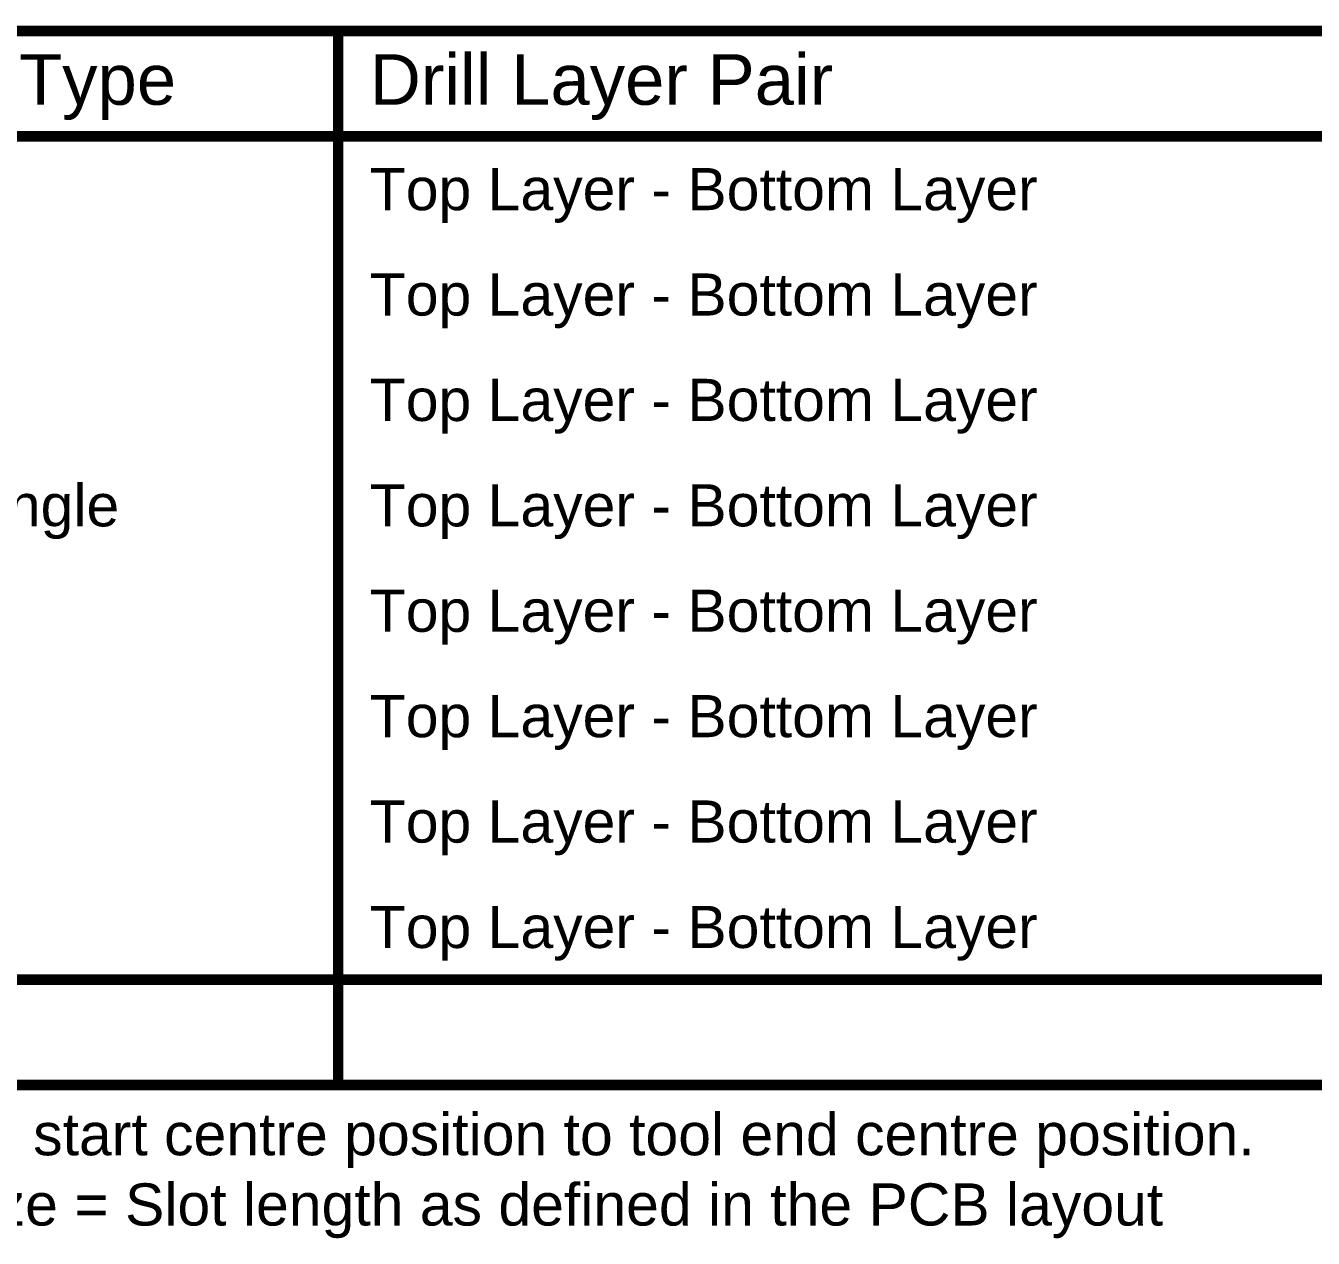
# Model space of a CAD drawing. Header units: inches. Extents: x -4 to 238, y -5 to 115.
# Drawn here: x 73.89 to 120.42, y 71.3 to 115.12 of the extents above; entities that cross this region are included whole.
import ezdxf

# ---------------------------------------------------------------- set-up
doc = ezdxf.new("R2010")
doc.units = ezdxf.units.IN
doc.layers.add('Drill Drawing', color=1, linetype='Continuous')
doc.styles.add('Arial', font='', dxfattribs={"height": 0.2})
doc.styles.get('Arial').set_extended_font_data('Arial')

msp = doc.modelspace()

# ---------------------------------------------------------------- linework, layer by layer
at = {"layer": 'Drill Drawing', "const_width": 0.381}
for points in [[(-3.721, 114.934), (190.84, 114.934)], [(85.181, 76.834), (85.181, 114.934)], [(-3.721, 111.124), (190.84, 111.124)], [(-3.721, 80.644), (190.84, 80.644)], [(-3.721, 76.834), (190.84, 76.834)]]:
    msp.add_lwpolyline(points, dxfattribs=at)
at = {"layer": 'Drill Drawing', "const_width": 0.191}
for points in [[(85.085, 114.934, 1), (85.276, 114.934, 1)], [(85.085, 76.834, 1), (85.276, 76.834, 1)]]:
    msp.add_lwpolyline(points, format="xyb", close=True, dxfattribs=at)

# ---------------------------------------------------------------- texts
at = {"layer": 'Drill Drawing', "style": 'Arial'}
for s, height, p in [('Hole Type', 1.8288, (67.685, 112.267)), ('Drill Layer Pair', 1.8288, (86.324, 112.267)), ('Top Layer - Bottom Layer', 1.524, (86.324, 108.457)), ('Top Layer - Bottom Layer', 1.524, (86.324, 104.647)), ('Top Layer - Bottom Layer', 1.524, (86.324, 100.837)), ('Rectangle', 1.524, (67.685, 97.027)), ('Top Layer - Bottom Layer', 1.524, (86.324, 97.027)), ('Top Layer - Bottom Layer', 1.524, (86.324, 93.217)), ('Top Layer - Bottom Layer', 1.524, (86.324, 89.407)), ('Top Layer - Bottom Layer', 1.524, (86.324, 85.597)), ('Top Layer - Bottom Layer', 1.524, (86.324, 81.787)), ('= Calculated from tool start centre position to tool end centre position.', 1.524, (52.803, 74.294)), (' = Routed Path Length + Tool Size = Slot length as defined in the PCB layout', 1.524, (42.392, 71.755))]:
    msp.add_text(s, height=height, dxfattribs=at).set_placement(p)

doc.saveas('drawing.dxf')
